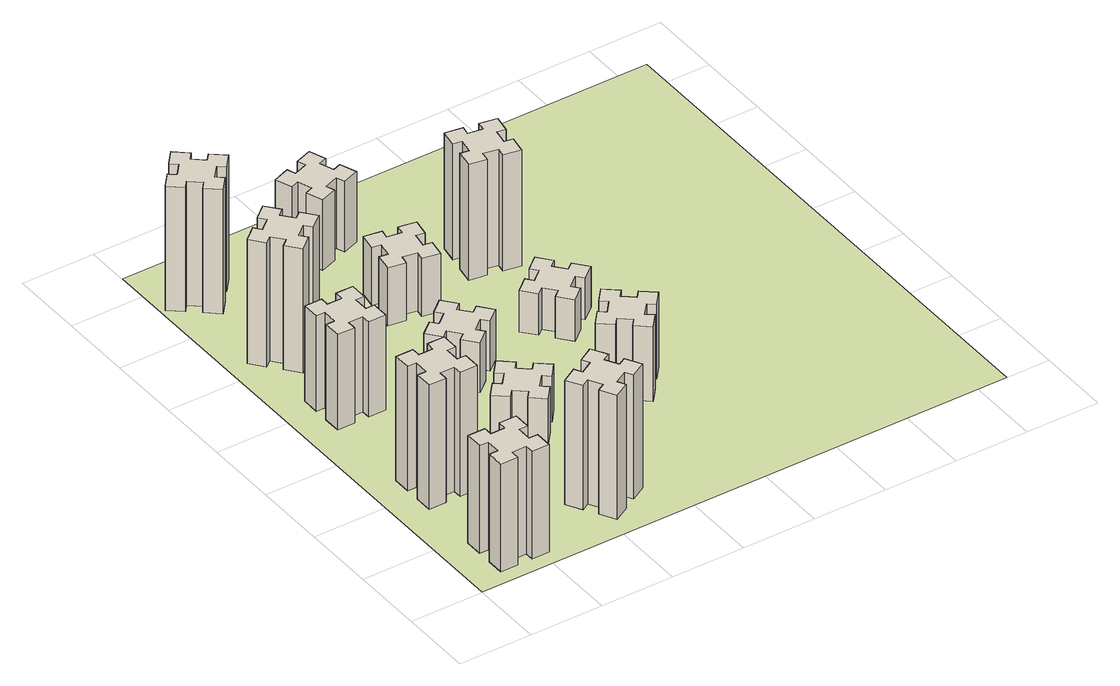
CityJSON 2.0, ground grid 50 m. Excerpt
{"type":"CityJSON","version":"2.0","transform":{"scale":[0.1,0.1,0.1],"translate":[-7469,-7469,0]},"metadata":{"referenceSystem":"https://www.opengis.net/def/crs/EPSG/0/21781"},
"CityObjects":{
"building1":{"type":"Building","attributes":{"class":"1000","function":"1000","usage":"1000","yearOfConstruction":2016,"roofType":"1000","measuredHeight":78,"storeysAboveGround":30,"storeysBelowGround":0},"geometry":[{"type":"Solid","lod":"1","boundaries":[[[[0,1,2,3,4,5,6,7,8,9,10,11,12,13,14,15,16,17,18,19]],[[17,16,20,21]],[[16,15,22,20]],[[15,14,23,22]],[[14,13,24,23]],[[13,12,25,24]],[[12,11,26,25]],[[11,10,27,26]],[[10,9,28,27]],[[9,8,29,28]],[[8,7,30,29]],[[7,6,31,30]],[[6,5,32,31]],[[5,4,33,32]],[[4,3,34,33]],[[3,2,35,34]],[[2,1,36,35]],[[1,0,37,36]],[[0,19,38,37]],[[19,18,39,38]],[[18,17,21,39]],[[24,25,26,27,28,29,30,31,32,33,34,35,36,37,38,39,21,20,22,23]]]]}]},
"building2":{"type":"Building","attributes":{"class":"1000","function":"1000","usage":"1000","yearOfConstruction":2016,"roofType":"1000","measuredHeight":90,"storeysAboveGround":30,"storeysBelowGround":0},"geometry":[{"type":"Solid","lod":"1","boundaries":[[[[40,41,42,43,44,45,46,47,48,49,50,51,52,53,54,55,56,57,58,59]],[[57,56,60,61]],[[56,55,62,60]],[[55,54,63,62]],[[54,53,64,63]],[[53,52,65,64]],[[52,51,66,65]],[[51,50,67,66]],[[50,49,68,67]],[[49,48,69,68]],[[48,47,70,69]],[[47,46,71,70]],[[46,45,72,71]],[[45,44,73,72]],[[44,43,74,73]],[[43,42,75,74]],[[42,41,76,75]],[[41,40,77,76]],[[40,59,78,77]],[[59,58,79,78]],[[58,57,61,79]],[[64,65,66,67,68,69,70,71,72,73,74,75,76,77,78,79,61,60,62,63]]]]}]},
"building3":{"type":"Building","attributes":{"class":"1000","function":"1000","usage":"1000","yearOfConstruction":2016,"roofType":"1000","measuredHeight":69,"storeysAboveGround":30,"storeysBelowGround":0},"geometry":[{"type":"Solid","lod":"1","boundaries":[[[[80,81,82,83,84,85,86,87,88,89,90,91,92,93,94,95,96,97,98,99]],[[97,96,100,101]],[[96,95,102,100]],[[95,94,103,102]],[[94,93,104,103]],[[93,92,105,104]],[[92,91,106,105]],[[91,90,107,106]],[[90,89,108,107]],[[89,88,109,108]],[[88,87,110,109]],[[87,86,111,110]],[[86,85,112,111]],[[85,84,113,112]],[[84,83,114,113]],[[83,82,115,114]],[[82,81,116,115]],[[81,80,117,116]],[[80,99,118,117]],[[99,98,119,118]],[[98,97,101,119]],[[104,105,106,107,108,109,110,111,112,113,114,115,116,117,118,119,101,100,102,103]]]]}]},
"building4":{"type":"Building","attributes":{"class":"1000","function":"1000","usage":"1000","yearOfConstruction":2016,"roofType":"1000","measuredHeight":90,"storeysAboveGround":30,"storeysBelowGround":0},"geometry":[{"type":"Solid","lod":"1","boundaries":[[[[120,121,122,123,124,125,126,127,128,129,130,131,132,133,134,135,136,137,138,139]],[[137,136,140,141]],[[136,135,142,140]],[[135,134,143,142]],[[134,133,144,143]],[[133,132,145,144]],[[132,131,146,145]],[[131,130,147,146]],[[130,129,148,147]],[[129,128,149,148]],[[128,127,150,149]],[[127,126,151,150]],[[126,125,152,151]],[[125,124,153,152]],[[124,123,154,153]],[[123,122,155,154]],[[122,121,156,155]],[[121,120,157,156]],[[120,139,158,157]],[[139,138,159,158]],[[138,137,141,159]],[[144,145,146,147,148,149,150,151,152,153,154,155,156,157,158,159,141,140,142,143]]]]}]},
"building5":{"type":"Building","attributes":{"class":"1000","function":"1000","usage":"1000","yearOfConstruction":2016,"roofType":"1000","measuredHeight":90,"storeysAboveGround":30,"storeysBelowGround":0},"geometry":[{"type":"Solid","lod":"1","boundaries":[[[[160,161,162,163,164,165,166,167,168,169,170,171,172,173,174,175,176,177,178,179]],[[177,176,180,181]],[[176,175,182,180]],[[175,174,183,182]],[[174,173,184,183]],[[173,172,185,184]],[[172,171,186,185]],[[171,170,187,186]],[[170,169,188,187]],[[169,168,189,188]],[[168,167,190,189]],[[167,166,191,190]],[[166,165,192,191]],[[165,164,193,192]],[[164,163,194,193]],[[163,162,195,194]],[[162,161,196,195]],[[161,160,197,196]],[[160,179,198,197]],[[179,178,199,198]],[[178,177,181,199]],[[184,185,186,187,188,189,190,191,192,193,194,195,196,197,198,199,181,180,182,183]]]]}]},
"building6":{"type":"Building","attributes":{"class":"1000","function":"1000","usage":"1000","yearOfConstruction":2016,"roofType":"1000","measuredHeight":90,"storeysAboveGround":30,"storeysBelowGround":0},"geometry":[{"type":"Solid","lod":"1","boundaries":[[[[200,201,202,203,204,205,206,207,208,209,210,211,212,213,214,215,216,217,218,219]],[[217,216,220,221]],[[216,215,222,220]],[[215,214,223,222]],[[214,213,224,223]],[[213,212,225,224]],[[212,211,226,225]],[[211,210,227,226]],[[210,209,228,227]],[[209,208,229,228]],[[208,207,230,229]],[[207,206,231,230]],[[206,205,232,231]],[[205,204,233,232]],[[204,203,234,233]],[[203,202,235,234]],[[202,201,236,235]],[[201,200,237,236]],[[200,219,238,237]],[[219,218,239,238]],[[218,217,221,239]],[[224,225,226,227,228,229,230,231,232,233,234,235,236,237,238,239,221,220,222,223]]]]}]},
"building7":{"type":"Building","attributes":{"class":"1000","function":"1000","usage":"1000","yearOfConstruction":2016,"roofType":"1000","measuredHeight":33,"storeysAboveGround":30,"storeysBelowGround":0},"geometry":[{"type":"Solid","lod":"1","boundaries":[[[[240,241,242,243,244,245,246,247,248,249,250,251,252,253,254,255,256,257,258,259]],[[257,256,260,261]],[[256,255,262,260]],[[255,254,263,262]],[[254,253,264,263]],[[253,252,265,264]],[[252,251,266,265]],[[251,250,267,266]],[[250,249,268,267]],[[249,248,269,268]],[[248,247,270,269]],[[247,246,271,270]],[[246,245,272,271]],[[245,244,273,272]],[[244,243,274,273]],[[243,242,275,274]],[[242,241,276,275]],[[241,240,277,276]],[[240,259,278,277]],[[259,258,279,278]],[[258,257,261,279]],[[264,265,266,267,268,269,270,271,272,273,274,275,276,277,278,279,261,260,262,263]]]]}]},
"building8":{"type":"Building","attributes":{"class":"1000","function":"1000","usage":"1000","yearOfConstruction":2016,"roofType":"1000","measuredHeight":36,"storeysAboveGround":30,"storeysBelowGround":0},"geometry":[{"type":"Solid","lod":"1","boundaries":[[[[280,281,282,283,284,285,286,287,288,289,290,291,292,293,294,295,296,297,298,299]],[[297,296,300,301]],[[296,295,302,300]],[[295,294,303,302]],[[294,293,304,303]],[[293,292,305,304]],[[292,291,306,305]],[[291,290,307,306]],[[290,289,308,307]],[[289,288,309,308]],[[288,287,310,309]],[[287,286,311,310]],[[286,285,312,311]],[[285,284,313,312]],[[284,283,314,313]],[[283,282,315,314]],[[282,281,316,315]],[[281,280,317,316]],[[280,299,318,317]],[[299,298,319,318]],[[298,297,301,319]],[[304,305,306,307,308,309,310,311,312,313,314,315,316,317,318,319,301,300,302,303]]]]}]},
"building9":{"type":"Building","attributes":{"class":"1000","function":"1000","usage":"1000","yearOfConstruction":2016,"roofType":"1000","measuredHeight":42,"storeysAboveGround":30,"storeysBelowGround":0},"geometry":[{"type":"Solid","lod":"1","boundaries":[[[[320,321,322,323,324,325,326,327,328,329,330,331,332,333,334,335,336,337,338,339]],[[337,336,340,341]],[[336,335,342,340]],[[335,334,343,342]],[[334,333,344,343]],[[333,332,345,344]],[[332,331,346,345]],[[331,330,347,346]],[[330,329,348,347]],[[329,328,349,348]],[[328,327,350,349]],[[327,326,351,350]],[[326,325,352,351]],[[325,324,353,352]],[[324,323,354,353]],[[323,322,355,354]],[[322,321,356,355]],[[321,320,357,356]],[[320,339,358,357]],[[339,338,359,358]],[[338,337,341,359]],[[344,345,346,347,348,349,350,351,352,353,354,355,356,357,358,359,341,340,342,343]]]]}]},
"building10":{"type":"Building","attributes":{"class":"1000","function":"1000","usage":"1000","yearOfConstruction":2016,"roofType":"1000","measuredHeight":51,"storeysAboveGround":30,"storeysBelowGround":0},"geometry":[{"type":"Solid","lod":"1","boundaries":[[[[360,361,362,363,364,365,366,367,368,369,370,371,372,373,374,375,376,377,378,379]],[[377,376,380,381]],[[376,375,382,380]],[[375,374,383,382]],[[374,373,384,383]],[[373,372,385,384]],[[372,371,386,385]],[[371,370,387,386]],[[370,369,388,387]],[[369,368,389,388]],[[368,367,390,389]],[[367,366,391,390]],[[366,365,392,391]],[[365,364,393,392]],[[364,363,394,393]],[[363,362,395,394]],[[362,361,396,395]],[[361,360,397,396]],[[360,379,398,397]],[[379,378,399,398]],[[378,377,381,399]],[[384,385,386,387,388,389,390,391,392,393,394,395,396,397,398,399,381,380,382,383]]]]}]},
"building11":{"type":"Building","attributes":{"class":"1000","function":"1000","usage":"1000","yearOfConstruction":2016,"roofType":"1000","measuredHeight":54,"storeysAboveGround":30,"storeysBelowGround":0},"geometry":[{"type":"Solid","lod":"1","boundaries":[[[[400,401,402,403,404,405,406,407,408,409,410,411,412,413,414,415,416,417,418,419]],[[417,416,420,421]],[[416,415,422,420]],[[415,414,423,422]],[[414,413,424,423]],[[413,412,425,424]],[[412,411,426,425]],[[411,410,427,426]],[[410,409,428,427]],[[409,408,429,428]],[[408,407,430,429]],[[407,406,431,430]],[[406,405,432,431]],[[405,404,433,432]],[[404,403,434,433]],[[403,402,435,434]],[[402,401,436,435]],[[401,400,437,436]],[[400,419,438,437]],[[419,418,439,438]],[[418,417,421,439]],[[424,425,426,427,428,429,430,431,432,433,434,435,436,437,438,439,421,420,422,423]]]]}]},
"building12":{"type":"Building","attributes":{"class":"1000","function":"1000","usage":"1000","yearOfConstruction":2016,"roofType":"1000","measuredHeight":30,"storeysAboveGround":30,"storeysBelowGround":0},"geometry":[{"type":"Solid","lod":"1","boundaries":[[[[440,441,442,443,444,445,446,447,448,449,450,451,452,453,454,455,456,457,458,459]],[[457,456,460,461]],[[456,455,462,460]],[[455,454,463,462]],[[454,453,464,463]],[[453,452,465,464]],[[452,451,466,465]],[[451,450,467,466]],[[450,449,468,467]],[[449,448,469,468]],[[448,447,470,469]],[[447,446,471,470]],[[446,445,472,471]],[[445,444,473,472]],[[444,443,474,473]],[[443,442,475,474]],[[442,441,476,475]],[[441,440,477,476]],[[440,459,478,477]],[[459,458,479,478]],[[458,457,461,479]],[[464,465,466,467,468,469,470,471,472,473,474,475,476,477,478,479,461,460,462,463]]]]}]},
"building13":{"type":"Building","attributes":{"class":"1000","function":"1000","usage":"1000","yearOfConstruction":2016,"roofType":"1000","measuredHeight":84,"storeysAboveGround":30,"storeysBelowGround":0},"geometry":[{"type":"Solid","lod":"1","boundaries":[[[[480,481,482,483,484,485,486,487,488,489,490,491,492,493,494,495,496,497,498,499]],[[497,496,500,501]],[[496,495,502,500]],[[495,494,503,502]],[[494,493,504,503]],[[493,492,505,504]],[[492,491,506,505]],[[491,490,507,506]],[[490,489,508,507]],[[489,488,509,508]],[[488,487,510,509]],[[487,486,511,510]],[[486,485,512,511]],[[485,484,513,512]],[[484,483,514,513]],[[483,482,515,514]],[[482,481,516,515]],[[481,480,517,516]],[[480,499,518,517]],[[499,498,519,518]],[[498,497,501,519]],[[504,505,506,507,508,509,510,511,512,513,514,515,516,517,518,519,501,500,502,503]]]]}]},
"landuse1":{"type":"LandUse","attributes":{"name":"plot1","function":"1010"},"geometry":[{"type":"MultiSurface","lod":"1","boundaries":[[[520,521,522,523]]]}]}
},
"vertices":[
[265,325,0],[265,225,0],[205,225,0],[205,105,0],[325,105,0],[325,165,0],[425,165,0],[425,105,0],[545,105,0],[545,225,0],[485,225,0],[485,325,0],[545,325,0],[545,445,0],[425,445,0],[425,385,0],[325,385,0],[325,445,0],[205,445,0],[205,325,0],[325,385,780],[325,445,780],[425,385,780],[425,445,780],[545,445,780],[545,325,780],[485,325,780],[485,225,780],[545,225,780],[545,105,780],[425,105,780],[425,165,780],[325,165,780],[325,105,780],[205,105,780],[205,225,780],[265,225,780],[265,325,780],[205,325,780],[205,445,780],
[265,1065,0],[265,965,0],[205,965,0],[205,845,0],[325,845,0],[325,905,0],[425,905,0],[425,845,0],[545,845,0],[545,965,0],[485,965,0],[485,1065,0],[545,1065,0],[545,1185,0],[425,1185,0],[425,1125,0],[325,1125,0],[325,1185,0],[205,1185,0],[205,1065,0],[325,1125,900],[325,1185,900],[425,1125,900],[425,1185,900],[545,1185,900],[545,1065,900],[485,1065,900],[485,965,900],[545,965,900],[545,845,900],[425,845,900],[425,905,900],[325,905,900],[325,845,900],[205,845,900],[205,965,900],[265,965,900],[265,1065,900],[205,1065,900],[205,1185,900],
[425,2065,0],[325,2065,0],[325,2125,0],[205,2125,0],[205,2005,0],[265,2005,0],[265,1905,0],[205,1905,0],[205,1785,0],[325,1785,0],[325,1845,0],[425,1845,0],[425,1785,0],[545,1785,0],[545,1905,0],[485,1905,0],[485,2005,0],[545,2005,0],[545,2125,0],[425,2125,0],[485,2005,690],[545,2005,690],[485,1905,690],[545,1905,690],[545,1785,690],[425,1785,690],[425,1845,690],[325,1845,690],[325,1785,690],[205,1785,690],[205,1905,690],[265,1905,690],[265,2005,690],[205,2005,690],[205,2125,690],[325,2125,690],[325,2065,690],[425,2065,690],[425,2125,690],[545,2125,690],
[492,2628,0],[427,2704,0],[473,2743,0],[396,2835,0],[304,2758,0],[343,2712,0],[266,2647,0],[228,2693,0],[136,2616,0],[213,2524,0],[259,2563,0],[323,2486,0],[277,2448,0],[354,2356,0],[446,2433,0],[408,2479,0],[484,2543,0],[523,2497,0],[615,2574,0],[538,2666,0],[484,2543,900],[523,2497,900],[408,2479,900],[446,2433,900],[354,2356,900],[277,2448,900],[323,2486,900],[259,2563,900],[213,2524,900],[136,2616,900],[228,2693,900],[266,2647,900],[343,2712,900],[304,2758,900],[396,2835,900],[473,2743,900],[427,2704,900],[492,2628,900],[538,2666,900],[615,2574,900],
[1127,255,0],[1214,305,0],[1244,253,0],[1348,313,0],[1288,417,0],[1236,387,0],[1186,474,0],[1238,504,0],[1178,608,0],[1074,548,0],[1104,496,0],[1017,446,0],[987,498,0],[883,438,0],[943,334,0],[995,364,0],[1045,277,0],[993,247,0],[1053,143,0],[1157,203,0],[1045,277,900],[993,247,900],[995,364,900],[943,334,900],[883,438,900],[987,498,900],[1017,446,900],[1104,496,900],[1074,548,900],[1178,608,900],[1238,504,900],[1186,474,900],[1236,387,900],[1288,417,900],[1348,313,900],[1244,253,900],[1214,305,900],[1127,255,900],[1157,203,900],[1053,143,900],
[384,3387,0],[308,3452,0],[346,3498,0],[254,3575,0],[177,3483,0],[223,3444,0],[159,3368,0],[113,3406,0],[36,3314,0],[128,3237,0],[166,3283,0],[243,3219,0],[204,3173,0],[296,3096,0],[373,3188,0],[327,3226,0],[392,3303,0],[438,3264,0],[515,3356,0],[423,3433,0],[392,3303,900],[438,3264,900],[327,3226,900],[373,3188,900],[296,3096,900],[204,3173,900],[243,3219,900],[166,3283,900],[128,3237,900],[36,3314,900],[113,3406,900],[159,3368,900],[223,3444,900],[177,3483,900],[254,3575,900],[346,3498,900],[308,3452,900],[384,3387,900],[423,3433,900],[515,3356,900],
[1224,1267,0],[1148,1332,0],[1186,1378,0],[1094,1455,0],[1017,1363,0],[1063,1324,0],[999,1248,0],[953,1286,0],[876,1194,0],[968,1117,0],[1006,1163,0],[1083,1099,0],[1044,1053,0],[1136,976,0],[1213,1068,0],[1167,1106,0],[1232,1183,0],[1278,1144,0],[1355,1236,0],[1263,1313,0],[1232,1183,330],[1278,1144,330],[1167,1106,330],[1213,1068,330],[1136,976,330],[1044,1053,330],[1083,1099,330],[1006,1163,330],[968,1117,330],[876,1194,330],[953,1286,330],[999,1248,330],[1063,1324,330],[1017,1363,330],[1094,1455,330],[1186,1378,330],[1148,1332,330],[1224,1267,330],[1263,1313,330],[1355,1236,330],
[1083,1972,0],[1006,1907,0],[968,1953,0],[876,1876,0],[953,1784,0],[999,1823,0],[1063,1746,0],[1017,1708,0],[1094,1616,0],[1186,1693,0],[1148,1739,0],[1224,1803,0],[1263,1757,0],[1355,1834,0],[1278,1926,0],[1232,1888,0],[1167,1964,0],[1213,2003,0],[1136,2095,0],[1044,2018,0],[1167,1964,360],[1213,2003,360],[1232,1888,360],[1278,1926,360],[1355,1834,360],[1263,1757,360],[1224,1803,360],[1148,1739,360],[1186,1693,360],[1094,1616,360],[1017,1708,360],[1063,1746,360],[999,1823,360],[953,1784,360],[876,1876,360],[968,1953,360],[1006,1907,360],[1083,1972,360],[1044,2018,360],[1136,2095,360],
[1315,2527,0],[1332,2625,0],[1391,2615,0],[1412,2733,0],[1294,2754,0],[1284,2695,0],[1185,2712,0],[1196,2771,0],[1077,2792,0],[1057,2674,0],[1116,2664,0],[1098,2565,0],[1039,2576,0],[1018,2457,0],[1137,2437,0],[1147,2496,0],[1245,2478,0],[1235,2419,0],[1353,2398,0],[1374,2517,0],[1245,2478,420],[1235,2419,420],[1147,2496,420],[1137,2437,420],[1018,2457,420],[1039,2576,420],[1098,2565,420],[1116,2664,420],[1057,2674,420],[1077,2792,420],[1196,2771,420],[1185,2712,420],[1284,2695,420],[1294,2754,420],[1412,2733,420],[1391,2615,420],[1332,2625,420],[1315,2527,420],[1374,2517,420],[1353,2398,420],
[1125,3456,0],[1031,3422,0],[1010,3478,0],[897,3437,0],[939,3324,0],[995,3345,0],[1029,3251,0],[973,3230,0],[1014,3117,0],[1127,3159,0],[1106,3215,0],[1200,3249,0],[1220,3193,0],[1333,3234,0],[1292,3347,0],[1236,3326,0],[1202,3420,0],[1258,3440,0],[1217,3553,0],[1104,3512,0],[1202,3420,510],[1258,3440,510],[1236,3326,510],[1292,3347,510],[1333,3234,510],[1220,3193,510],[1200,3249,510],[1106,3215,510],[1127,3159,510],[1014,3117,510],[973,3230,510],[1029,3251,510],[995,3345,510],[939,3324,510],[897,3437,510],[1010,3478,510],[1031,3422,510],[1125,3456,510],[1104,3512,510],[1217,3553,510],
[1746,1163,0],[1823,1099,0],[1784,1053,0],[1876,976,0],[1953,1068,0],[1907,1106,0],[1972,1183,0],[2018,1144,0],[2095,1236,0],[2003,1313,0],[1964,1267,0],[1888,1332,0],[1926,1378,0],[1834,1455,0],[1757,1363,0],[1803,1324,0],[1739,1248,0],[1693,1286,0],[1616,1194,0],[1708,1117,0],[1739,1248,540],[1693,1286,540],[1803,1324,540],[1757,1363,540],[1834,1455,540],[1926,1378,540],[1888,1332,540],[1964,1267,540],[2003,1313,540],[2095,1236,540],[2018,1144,540],[1972,1183,540],[1907,1106,540],[1953,1068,540],[1876,976,540],[1784,1053,540],[1823,1099,540],[1746,1163,540],[1708,1117,540],[1616,1194,540],
[1972,1988,0],[1907,2064,0],[1953,2103,0],[1876,2195,0],[1784,2118,0],[1823,2072,0],[1746,2007,0],[1708,2053,0],[1616,1976,0],[1693,1884,0],[1739,1923,0],[1803,1846,0],[1757,1808,0],[1834,1716,0],[1926,1793,0],[1888,1839,0],[1964,1903,0],[2003,1857,0],[2095,1934,0],[2018,2026,0],[1964,1903,300],[2003,1857,300],[1888,1839,300],[1926,1793,300],[1834,1716,300],[1757,1808,300],[1803,1846,300],[1739,1923,300],[1693,1884,300],[1616,1976,300],[1708,2053,300],[1746,2007,300],[1823,2072,300],[1784,2118,300],[1876,2195,300],[1953,2103,300],[1907,2064,300],[1972,1988,300],[2018,2026,300],[2095,1934,300],
[1756,2764,0],[1738,2665,0],[1679,2676,0],[1658,2557,0],[1777,2537,0],[1787,2596,0],[1885,2578,0],[1875,2519,0],[1993,2498,0],[2014,2617,0],[1955,2627,0],[1972,2725,0],[2031,2715,0],[2052,2833,0],[1934,2854,0],[1924,2795,0],[1825,2812,0],[1836,2871,0],[1717,2892,0],[1697,2774,0],[1825,2812,840],[1836,2871,840],[1924,2795,840],[1934,2854,840],[2052,2833,840],[2031,2715,840],[1972,2725,840],[1955,2627,840],[2014,2617,840],[1993,2498,840],[1875,2519,840],[1885,2578,840],[1787,2596,840],[1777,2537,840],[1658,2557,840],[1679,2676,840],[1738,2665,840],[1756,2764,840],[1697,2774,840],[1717,2892,840],
[5,3705,0],[3705,3705,0],[3705,5,0],[5,5,0]
]}
